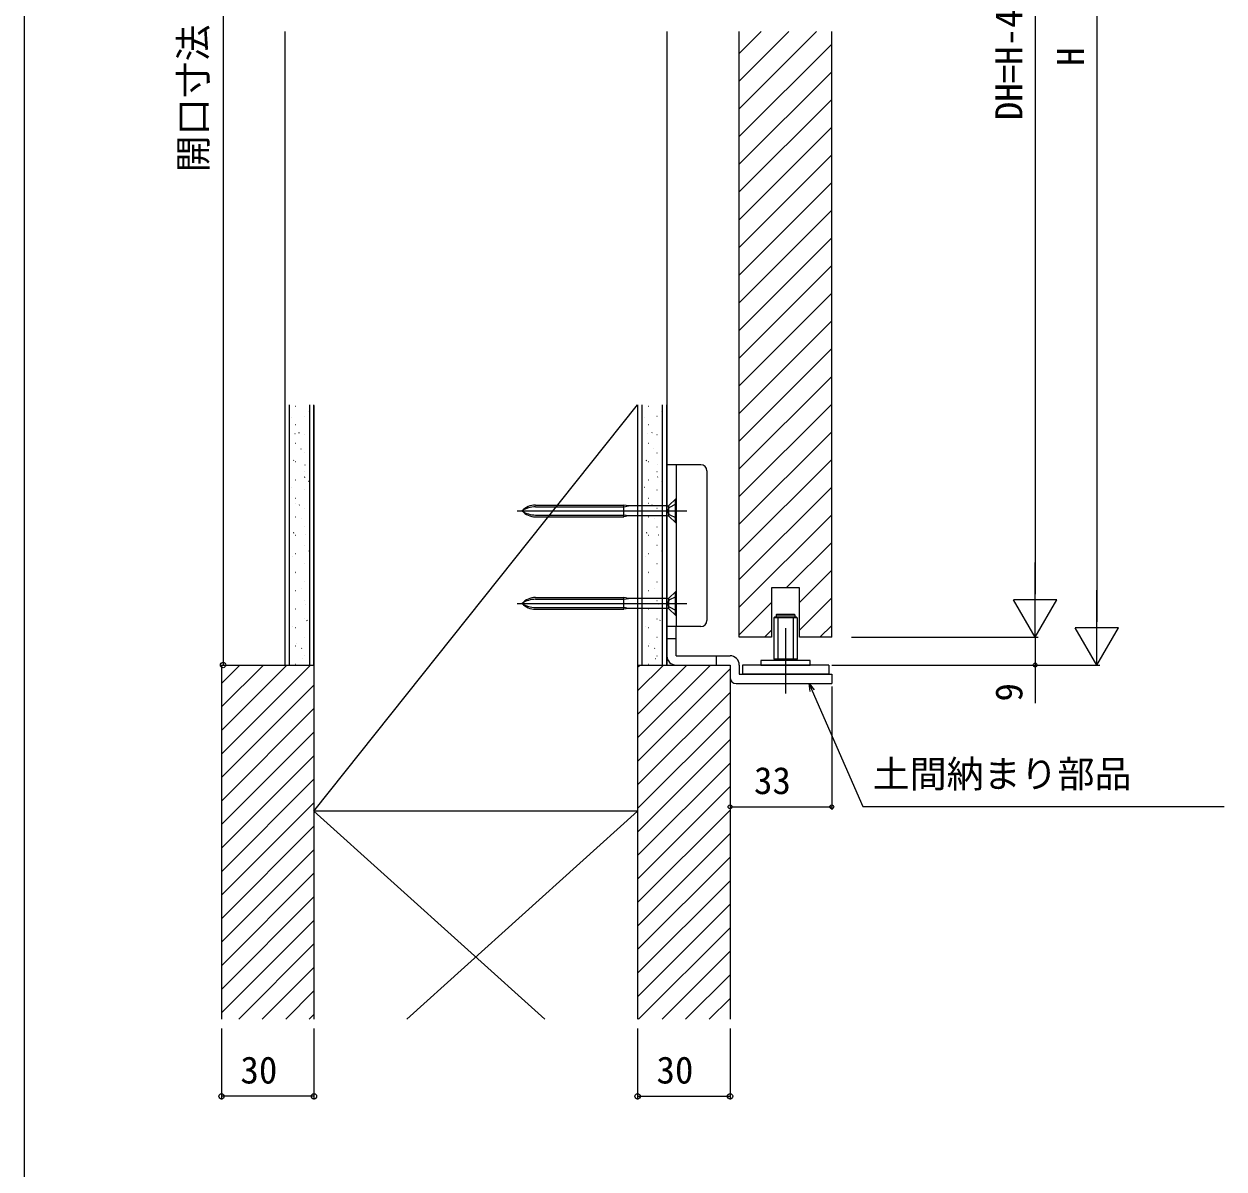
# Model space of a CAD drawing. Units: millimetres, scale not verified. Extents: x -525 to 525, y -784 to 780.
# Drawn here: x -524.9 to -135.5, y -17.5 to 354 of the extents above; entities that cross this region are included whole.
import ezdxf
from ezdxf.enums import TextEntityAlignment as Align

# ---------------------------------------------------------------- set-up
doc = ezdxf.new("R2010")
doc.units = ezdxf.units.MM
doc.header["$LTSCALE"] = 4
for name, color, linetype in [('0-3_YKK_12', 2, 'Continuous'), ('0-4_YKK_13', 4, 'Continuous'), ('0-6_YKK_ZWAK', 7, 'Continuous'), ('0-7_YSS_K', 3, 'Continuous')]:
    doc.layers.add(name, color=color, linetype=linetype)
doc.layers.add('0-5_YKK_D', color=6, linetype='Continuous', lineweight=18)
doc.styles.add('ＭＳ ゴシック', font='')
doc.styles.get('ＭＳ ゴシック').set_extended_font_data('MS Gothic')

msp = doc.modelspace()

# ---------------------------------------------------------------- linework, layer by layer
at = {"layer": '0-3_YKK_12'}
for p, q in [((-292.807, 155.021), (-292.807, 351.519)), ((-292.807, 344.387), (-285.676, 351.519)), ((-292.807, 335.407), (-276.695, 351.519)), ((-292.807, 326.427), (-267.715, 351.519)), ((-262.807, 155.021), (-262.807, 351.519)), ((-292.807, 317.446), (-262.807, 347.446)), ((-292.807, 308.466), (-262.807, 338.466)), ((-292.807, 299.486), (-262.807, 329.486)), ((-292.807, 290.506), (-262.807, 320.506)), ((-292.807, 281.525), (-262.807, 311.525)), ((-292.807, 272.545), (-262.807, 302.545)), ((-292.807, 263.565), (-262.807, 293.565)), ((-292.807, 254.585), (-262.807, 284.585)), ((-292.807, 245.604), (-262.807, 275.604)), ((-292.807, 236.624), (-262.807, 266.624)), ((-292.807, 227.644), (-262.807, 257.644)), ((-292.807, 218.664), (-262.807, 248.664)), ((-292.807, 209.683), (-262.807, 239.683)), ((-292.807, 200.703), (-262.807, 230.703)), ((-292.807, 191.723), (-262.807, 221.723)), ((-292.807, 182.743), (-262.807, 212.743)), ((-292.807, 173.762), (-262.807, 203.762)), ((-292.807, 164.782), (-262.807, 194.782)), ((-277.589, 171.021), (-262.807, 185.802)), ((-273.307, 166.322), (-262.807, 176.822)), ((-273.307, 157.341), (-262.807, 167.841)), ((-292.807, 155.802), (-282.307, 166.302)), ((-284.608, 155.021), (-282.307, 157.322)), ((-277.807, 157.944), (-277.807, 137.187)), ((-266.648, 155.021), (-262.807, 158.861)), ((-282.307, 155.021), (-292.807, 155.021)), ((-262.807, 155.021), (-273.307, 155.021)), ((-277.807, 146.22), (-277.807, 136.8))]:
    msp.add_line(p, q, dxfattribs=at)
msp.add_lwpolyline([(-273.307, 155.021), (-273.307, 171.021), (-282.307, 171.021), (-282.307, 155.021)], dxfattribs=at)
at = {"layer": '0-4_YKK_13'}
for p, q in [((-305.307, 211.019), (-316.307, 211.019)), ((-316.307, 149.019), (-316.307, 211.019)), ((-313.307, 211.019), (-313.307, 158.519)), ((-303.307, 209.019), (-303.307, 160.519)), ((-315.511, 197.866), (-313.557, 199.819)), ((-313.307, 199.819), (-313.557, 199.819)), ((-313.557, 192.219), (-313.557, 199.819)), ((-364.906, 196.019), (-309.871, 196.019)), ((-358.927, 197.919), (-330.307, 197.919)), ((-358.927, 197.344), (-330.307, 197.344)), ((-358.927, 194.694), (-330.307, 194.694)), ((-330.307, 194.119), (-330.307, 197.919)), ((-328.707, 194.406), (-330.307, 194.694)), ((-316.076, 197.631), (-328.707, 197.631)), ((-315.524, 197.164), (-316.133, 196.019)), ((-315.524, 194.874), (-316.133, 196.019)), ((-315.745, 197.631), (-315.745, 194.406)), ((-315.524, 197.164), (-313.307, 198.269)), ((-315.524, 194.874), (-313.307, 193.769)), ((-358.927, 194.119), (-330.307, 194.119)), ((-328.707, 194.406), (-330.307, 194.119)), ((-316.076, 194.406), (-328.707, 194.406)), ((-315.511, 194.172), (-313.557, 192.219)), ((-358.927, 167.919), (-330.307, 167.919)), ((-330.307, 164.119), (-330.307, 167.919)), ((-316.076, 167.631), (-328.707, 167.631)), ((-315.745, 167.631), (-315.745, 164.406)), ((-315.524, 167.164), (-313.307, 168.269)), ((-315.511, 167.866), (-313.557, 169.819)), ((-313.307, 169.819), (-313.557, 169.819)), ((-313.557, 162.219), (-313.557, 169.819)), ((-364.906, 166.019), (-309.871, 166.019)), ((-358.927, 167.344), (-330.307, 167.344)), ((-358.927, 164.694), (-330.307, 164.694)), ((-358.927, 164.119), (-330.307, 164.119)), ((-328.707, 164.406), (-330.307, 164.694)), ((-328.707, 164.406), (-330.307, 164.119)), ((-316.076, 164.406), (-328.707, 164.406)), ((-315.524, 167.164), (-316.133, 166.019)), ((-315.524, 164.874), (-316.133, 166.019)), ((-315.524, 164.874), (-313.307, 163.769)), ((-315.511, 164.172), (-313.557, 162.219)), ((-281.557, 161.319), (-281.357, 161.519)), ((-274.257, 161.519), (-281.357, 161.519)), ((-280.807, 162.319), (-280.607, 162.519)), ((-280.807, 162.319), (-280.807, 161.519)), ((-280.807, 162.319), (-274.807, 162.319)), ((-280.607, 162.519), (-275.007, 162.519)), ((-280.307, 161.519), (-280.307, 147.519)), ((-275.307, 161.519), (-275.307, 147.519)), ((-274.807, 162.319), (-275.007, 162.519)), ((-274.807, 162.319), (-274.807, 161.519)), ((-274.057, 161.319), (-274.257, 161.519)), ((-274.057, 161.319), (-274.057, 147.919)), ((-305.307, 158.519), (-316.307, 158.519)), ((-313.307, 149.019), (-313.307, 158.519)), ((-313.307, 154.519), (-316.307, 154.519)), ((-313.307, 149.019), (-295.807, 149.019)), ((-300.307, 149.019), (-300.307, 146.019)), ((-313.307, 146.019), (-295.807, 146.019)), ((-295.807, 146.019), (-295.807, 142.019)), ((-292.807, 146.019), (-292.807, 143.019)), ((-263.807, 146.019), (-291.807, 146.019)), ((-291.807, 146.019), (-291.807, 143.019)), ((-274.057, 147.919), (-281.557, 147.919)), ((-274.257, 147.719), (-281.357, 147.719)), ((-274.257, 147.719), (-274.057, 147.919)), ((-263.807, 146.019), (-263.807, 143.019)), ((-292.807, 143.019), (-262.807, 143.019)), ((-263.807, 143.019), (-291.807, 143.019)), ((-262.807, 143.019), (-262.807, 140.019)), ((-293.807, 140.019), (-262.807, 140.019))]:
    msp.add_line(p, q, dxfattribs=at)
for points in [[(-313.557, 192.219), (-313.307, 192.219), (-313.307, 199.819)], [(-330.307, 197.344), (-328.707, 197.631), (-330.307, 197.919)], [(-330.307, 167.344), (-328.707, 167.631), (-330.307, 167.919)], [(-313.557, 162.219), (-313.307, 162.219), (-313.307, 169.819)], [(-274.057, 161.319), (-281.557, 161.319), (-281.557, 147.919)]]:
    msp.add_lwpolyline(points, dxfattribs=at)
msp.add_lwpolyline([(-285.807, 146.019), (-269.807, 146.019), (-269.807, 147.519), (-285.807, 147.519)], close=True, dxfattribs=at)
for centre, radius, start, end in [((-305.307, 209.019), 2, 0, 90), ((-358.927, 191.919), 6, 90, 136.89533), ((-358.927, 189.44), 7.904, 90, 123.6577), ((-358.927, 200.119), 6, 223.10467, 270), ((-358.927, 202.598), 7.904, 236.3423, 270), ((-316.076, 198.431), 0.8, 270, 315), ((-316.076, 193.606), 0.8, 45, 90), ((-358.927, 161.919), 6, 90, 136.89533), ((-316.076, 168.431), 0.8, 270, 315), ((-358.927, 159.44), 7.904, 90, 123.6577), ((-358.927, 170.119), 6, 223.10467, 270), ((-358.927, 172.598), 7.904, 236.3423, 270), ((-316.076, 163.606), 0.8, 45, 90), ((-305.307, 160.519), 2, 270, 0), ((-313.307, 149.019), 3, 180, 270), ((-295.807, 146.019), 3, 360, 90), ((-293.807, 142.019), 2, 180, 270)]:
    msp.add_arc(centre, radius, start, end, dxfattribs=at)
at = {"layer": '0-5_YKK_D'}
for p, q in [((-460.307, 536.024), (-460.307, 146.019)), ((-196.807, 537.019), (-196.807, 169.021)), ((-176.807, 532.019), (-176.807, 160.019)), ((-196.807, 155.021), (-196.807, 179.269)), ((-176.807, 146.019), (-176.807, 170.268)), ((-196.807, 155.021), (-203.807, 167.145)), ((-189.807, 167.145), (-203.807, 167.145)), ((-196.807, 155.021), (-189.807, 167.145)), ((-176.807, 146.019), (-183.807, 158.143)), ((-169.807, 158.143), (-183.807, 158.143)), ((-176.807, 146.019), (-169.807, 158.143)), ((-256.449, 155.021), (-195.807, 155.021)), ((-254.807, 155.021), (-195.807, 155.021)), ((-459.807, 146.019), (-459.307, 146.019)), ((-262.807, 146.019), (-195.807, 146.019)), ((-254.807, 146.019), (-175.807, 146.019)), ((-262.807, 139.019), (-262.807, 99.019)), ((-295.807, 118.567), (-295.807, 99.019)), ((-295.807, 100.019), (-262.807, 100.019)), ((-460.807, 28.115), (-460.807, 5.115)), ((-430.807, 28.115), (-430.807, 5.115)), ((-325.807, 28.115), (-325.807, 5.115)), ((-295.807, 28.115), (-295.807, 5.115)), ((-430.807, 6.115), (-460.807, 6.115)), ((-325.807, 6.115), (-295.807, 6.115))]:
    msp.add_line(p, q, dxfattribs=at)
for points in [[(-196.807, 155.021), (-196.807, 146.019), (-196.807, 133.651)], [(-269.774, 137.408), (-270.168, 140.019), (-268.521, 137.955)], [(-270.168, 140.019), (-269.147, 137.682), (-252.726, 100.083), (-135.539, 100.083)]]:
    msp.add_lwpolyline(points, dxfattribs=at)
for centre, radius in [((-460.307, 146.019), 0.85), ((-196.807, 146.019), 0.637), ((-295.807, 100.019), 0.637), ((-262.807, 100.019), 0.637), ((-460.807, 6.115), 0.85), ((-430.807, 6.115), 0.85), ((-325.807, 6.115), 0.85), ((-295.807, 6.115), 0.85)]:
    msp.add_circle(centre, radius, dxfattribs=at)
at = {"layer": '0-6_YKK_ZWAK'}
msp.add_line((-524.9, 746.5), (-524.9, -783.5), dxfattribs=at)
at = {"layer": '0-7_YSS_K'}
for p, q in [((-440.307, 351.519), (-440.307, 146.019)), ((-316.307, 351.519), (-316.307, 146.019)), ((-440.307, 230.389), (-440.307, 146.019)), ((-438.807, 146.019), (-438.807, 230.389)), ((-436.891, 230.015), (-436.791, 230.015)), ((-432.307, 230.389), (-432.307, 146.019)), ((-430.807, 98.668), (-325.807, 230.389)), ((-325.807, 230.389), (-325.807, 146.019)), ((-324.307, 146.019), (-324.307, 230.389)), ((-322.391, 230.015), (-322.291, 230.015)), ((-317.807, 230.389), (-317.807, 146.019)), ((-438.179, 226.421), (-438.161, 226.428)), ((-434.041, 226.785), (-433.941, 226.785)), ((-432.693, 228.364), (-432.674, 228.371)), ((-323.679, 226.421), (-323.661, 226.428)), ((-319.541, 226.785), (-319.441, 226.785)), ((-318.193, 228.364), (-318.174, 228.371)), ((-436.891, 224.035), (-436.791, 224.035)), ((-322.391, 224.035), (-322.291, 224.035)), ((-436.982, 221.163), (-436.963, 221.17)), ((-436.891, 218.055), (-436.791, 218.055)), ((-435.707, 221.394), (-435.541, 221.505)), ((-434.041, 220.805), (-433.941, 220.805)), ((-322.482, 221.163), (-322.463, 221.17)), ((-322.391, 218.055), (-322.291, 218.055)), ((-321.207, 221.394), (-321.041, 221.505)), ((-319.541, 220.805), (-319.441, 220.805)), ((-435.03, 216.173), (-435.011, 216.179)), ((-434.041, 214.825), (-433.941, 214.825)), ((-320.53, 216.173), (-320.511, 216.179)), ((-319.541, 214.825), (-319.441, 214.825)), ((-437.476, 212.388), (-437.31, 212.498)), ((-436.891, 212.075), (-436.791, 212.075)), ((-433.738, 210.948), (-433.719, 210.955)), ((-322.976, 212.388), (-322.81, 212.498)), ((-322.391, 212.075), (-322.291, 212.075)), ((-319.238, 210.948), (-319.219, 210.955)), ((-434.041, 208.845), (-433.941, 208.845)), ((-433.867, 206.942), (-433.7, 207.052)), ((-319.541, 208.845), (-319.441, 208.845)), ((-319.367, 206.942), (-319.2, 207.052)), ((-438.026, 203.748), (-438.007, 203.755)), ((-436.891, 206.095), (-436.791, 206.095)), ((-434.041, 202.865), (-433.941, 202.865)), ((-432.54, 205.691), (-432.521, 205.697)), ((-323.526, 203.748), (-323.507, 203.755)), ((-322.391, 206.095), (-322.291, 206.095)), ((-319.541, 202.865), (-319.441, 202.865)), ((-318.04, 205.691), (-318.021, 205.697)), ((-436.891, 200.115), (-436.791, 200.115)), ((-322.391, 200.115), (-322.291, 200.115)), ((-436.828, 198.49), (-436.809, 198.497)), ((-435.635, 197.935), (-435.469, 198.046)), ((-434.041, 196.885), (-433.941, 196.885)), ((-322.328, 198.49), (-322.309, 198.497)), ((-321.135, 197.935), (-320.969, 198.046)), ((-319.541, 196.885), (-319.441, 196.885)), ((-436.891, 194.135), (-436.791, 194.135)), ((-434.876, 193.499), (-434.858, 193.506)), ((-434.041, 190.905), (-433.941, 190.905)), ((-322.391, 194.135), (-322.291, 194.135)), ((-320.376, 193.499), (-320.358, 193.506)), ((-319.541, 190.905), (-319.441, 190.905)), ((-437.404, 188.929), (-437.238, 189.039)), ((-436.891, 188.155), (-436.791, 188.155)), ((-433.584, 188.275), (-433.566, 188.282)), ((-322.904, 188.929), (-322.738, 189.039)), ((-322.391, 188.155), (-322.291, 188.155)), ((-319.084, 188.275), (-319.066, 188.282)), ((-434.041, 184.925), (-433.941, 184.925)), ((-432.387, 183.017), (-432.368, 183.024)), ((-319.541, 184.925), (-319.441, 184.925)), ((-317.887, 183.017), (-317.868, 183.024)), ((-437.873, 181.075), (-437.854, 181.081)), ((-436.891, 182.175), (-436.791, 182.175)), ((-323.373, 181.075), (-323.354, 181.081)), ((-322.391, 182.175), (-322.291, 182.175)), ((-436.891, 176.195), (-436.791, 176.195)), ((-436.675, 175.817), (-436.656, 175.823)), ((-434.041, 178.945), (-433.941, 178.945)), ((-322.391, 176.195), (-322.291, 176.195)), ((-322.175, 175.817), (-322.156, 175.823)), ((-319.541, 178.945), (-319.441, 178.945)), ((-434.041, 172.965), (-433.941, 172.965)), ((-319.541, 172.965), (-319.441, 172.965)), ((-436.891, 170.215), (-436.791, 170.215)), ((-434.723, 170.826), (-434.704, 170.833)), ((-322.391, 170.215), (-322.291, 170.215)), ((-320.223, 170.826), (-320.204, 170.833)), ((-436.891, 164.235), (-436.791, 164.235)), ((-434.041, 166.985), (-433.941, 166.985)), ((-433.431, 165.602), (-433.412, 165.608)), ((-322.391, 164.235), (-322.291, 164.235)), ((-319.541, 166.985), (-319.441, 166.985)), ((-318.931, 165.602), (-318.912, 165.608)), ((-434.041, 161.005), (-433.941, 161.005)), ((-433.106, 160.432), (-432.939, 160.542)), ((-319.541, 161.005), (-319.441, 161.005)), ((-318.606, 160.432), (-318.439, 160.542)), ((-437.719, 158.401), (-437.701, 158.408)), ((-436.891, 158.255), (-436.791, 158.255)), ((-323.219, 158.401), (-323.201, 158.408)), ((-322.391, 158.255), (-322.291, 158.255)), ((-436.891, 152.275), (-436.791, 152.275)), ((-436.522, 153.143), (-436.503, 153.15)), ((-434.041, 155.025), (-433.941, 155.025)), ((-322.391, 152.275), (-322.291, 152.275)), ((-322.022, 153.143), (-322.003, 153.15)), ((-319.541, 155.025), (-319.441, 155.025)), ((-434.874, 151.425), (-434.708, 151.536)), ((-434.57, 148.153), (-434.551, 148.159)), ((-434.041, 149.045), (-433.941, 149.045)), ((-320.374, 151.425), (-320.208, 151.536)), ((-320.07, 148.153), (-320.051, 148.159)), ((-319.541, 149.045), (-319.441, 149.045)), ((-460.807, 146.019), (-430.807, 146.019)), ((-460.807, 146.019), (-460.807, 31.115)), ((-460.807, 140.052), (-454.841, 146.019)), ((-460.807, 132.419), (-447.207, 146.019)), ((-460.807, 124.785), (-439.574, 146.019)), ((-460.807, 117.152), (-431.941, 146.019)), ((-436.891, 146.295), (-436.791, 146.295)), ((-430.807, 146.019), (-430.807, 63.466)), ((-430.807, 146.019), (-430.807, 31.115)), ((-325.807, 146.019), (-295.807, 146.019)), ((-325.807, 146.019), (-325.807, 31.115)), ((-325.807, 145.287), (-325.076, 146.019)), ((-325.807, 137.654), (-317.443, 146.019)), ((-325.807, 130.021), (-309.809, 146.019)), ((-325.807, 122.388), (-302.176, 146.019)), ((-325.807, 114.754), (-295.807, 144.754)), ((-322.391, 146.295), (-322.291, 146.295)), ((-295.807, 146.019), (-295.807, 31.115)), ((-460.807, 109.519), (-430.807, 139.519)), ((-325.807, 107.121), (-295.807, 137.121)), ((-460.807, 101.886), (-430.807, 131.886)), ((-325.807, 99.488), (-295.807, 129.488)), ((-460.807, 94.253), (-430.807, 124.253)), ((-325.807, 91.855), (-295.807, 121.855)), ((-460.807, 86.619), (-430.807, 116.619)), ((-325.807, 84.221), (-295.807, 114.221)), ((-460.807, 78.986), (-430.807, 108.986)), ((-325.807, 76.588), (-295.807, 106.588)), ((-460.807, 71.353), (-430.807, 101.353)), ((-325.807, 98.668), (-430.807, 98.668)), ((-430.807, 98.668), (-355.909, 31.115)), ((-400.706, 31.115), (-325.807, 98.668)), ((-325.807, 68.955), (-295.807, 98.955)), ((-460.807, 63.72), (-430.807, 93.72)), ((-325.807, 61.322), (-295.807, 91.322)), ((-460.807, 56.086), (-430.807, 86.086)), ((-325.807, 53.689), (-295.807, 83.689)), ((-460.807, 48.453), (-430.807, 78.453)), ((-325.807, 46.055), (-295.807, 76.055)), ((-460.807, 40.82), (-430.807, 70.82)), ((-325.807, 38.422), (-295.807, 68.422)), ((-460.807, 33.187), (-430.807, 63.187)), ((-325.481, 31.115), (-295.807, 60.789)), ((-455.246, 31.115), (-430.807, 55.554)), ((-317.848, 31.115), (-295.807, 53.156)), ((-447.613, 31.115), (-430.807, 47.92)), ((-310.215, 31.115), (-295.807, 45.522)), ((-439.98, 31.115), (-430.807, 40.287)), ((-302.582, 31.115), (-295.807, 37.889)), ((-432.346, 31.115), (-430.807, 32.654))]:
    msp.add_line(p, q, dxfattribs=at)
for points in [[(-430.807, 230.197), (-430.807, 146.019), (-430.807, 230.389)], [(-316.307, 230.197), (-316.307, 146.019), (-316.307, 230.389)]]:
    msp.add_lwpolyline(points, dxfattribs=at)

# ---------------------------------------------------------------- texts
at = {"layer": '0-5_YKK_D', "style": 'ＭＳ ゴシック'}
for s, p in [('DH=H-4', (-198.307, 322.781)), ('開口寸法', (-462.944, 305.839)), ('H', (-178.307, 340.428)), ('9', (-198.307, 134.196))]:
    msp.add_text(s, height=8.798, rotation=90, dxfattribs=at).set_placement(p, align=Align.BOTTOM_LEFT)
for s, p in [('土間納まり部品', (-249.539, 103.651)), ('33', (-288.035, 101.519)), ('30', (-454.671, 7.615)), ('30', (-319.671, 7.615))]:
    msp.add_text(s, height=8.798, dxfattribs=at).set_placement(p, align=Align.BOTTOM_LEFT)

doc.saveas('drawing.dxf')
